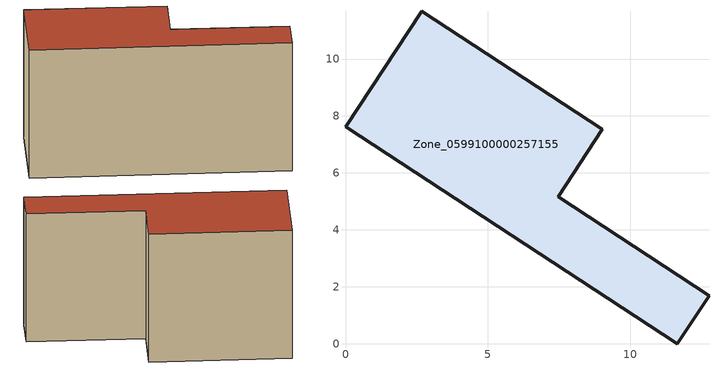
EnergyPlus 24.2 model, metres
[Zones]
Zone_0599100000257155
 floor ground (C_G): 0,7.62 2.67,11.68 9.02,7.53 7.47,5.16 12.76,1.69 11.65,0 z0
 wall outside (C_F): 11.65,0 12.76,1.69 7.47,5.16 9.02,7.53 2.67,11.68 0,7.62 11.65,0 z0:7.52
 roof outside (C_R): 2.67,11.68 0,7.62 11.65,0 12.76,1.69 7.47,5.16 9.02,7.53 z7.52
[BUILDING]
Pand.0599100000257155: North Axis=0; Terrain=City; Loads Convergence Tolerance Value=0.04; Temperature Convergence Tolerance Value=0.4; Solar Distribution=FullExterior; Maximum Number of Warmup Days=25; Minimum Number of Warmup Days=1
[Site:Location]
Rotterdam.The.Hague.AP_ZH_NLD Design_Conditions: Latitude=51.96; Longitude=4.45; Time Zone=1; Elevation=-4.5
[SITE:GROUNDTEMPERATURE:BUILDINGSURFACE]
18, 18, 18, 18, 18, 18, 18, 18, 18, 18, 18, 18
[MATERIAL] Thermal Absorptance=0.9; Solar Absorptance=0.7; Visible Absorptance=0.7
Name | Roughness | Thickness | Conductivity | Density | Specific Heat
G.TI.1946 | MediumSmooth | 0.15 | 1 | 540 | 1210
F.TI.1946 | Rough | 0.3 | 0.857143 | 1920 | 840
R.TI.1946 | MediumRough | 0.2 | 0.1 | 1500 | 1000
[CONSTRUCTION]
C_G: G.TI.1946
C_F: F.TI.1946
C_R: R.TI.1946
[ZONE]
Zone_0599100000257155: Type=1; Multiplier=1; Ceiling Height=Autocalculate; Volume=Autocalculate; Floor Area=autocalculate; Part of Total Floor Area=Yes
[ZONEINFILTRATION:DESIGNFLOWRATE]
Infil_Zone_0599100000257155: Zone or ZoneList or Space or SpaceList=Zone_0599100000257155; Schedule=AlwaysOn; Design Flow Rate Calculation Method=Flow/Area; Flow Rate per Floor Area=0.003; Constant Term Coefficient=1; Temperature Term Coefficient=0; Velocity Term Coefficient=0; Velocity Squared Term Coefficient=0
[HVACTEMPLATE:ZONE:IDEALLOADSAIRSYSTEM]
Zone_0599100000257155: Maximum Heating Supply Air Temperature=50; Minimum Cooling Supply Air Temperature=13; Maximum Heating Supply Air Humidity Ratio=0.0156; Minimum Cooling Supply Air Humidity Ratio=0.0077; Heating Limit=NoLimit; Cooling Limit=NoLimit; Dehumidification Control Type=ConstantSensibleHeatRatio; Cooling Sensible Heat Ratio=0.7; Dehumidification Setpoint=60; Humidification Control Type=None; Humidification Setpoint=30; Outdoor Air Method=None; Outdoor Air Flow Rate per Person=0.00944; Outdoor Air Flow Rate per Zone Floor Area=0; Outdoor Air Flow Rate per Zone=0; Demand Controlled Ventilation Type=None; Outdoor Air Economizer Type=NoEconomizer; Heat Recovery Type=None; Sensible Heat Recovery Effectiveness=0.7; Latent Heat Recovery Effectiveness=0.65
[ZONECONTROL:THERMOSTAT]
ThermostatControl_Zone_0599100000257155: Zone or ZoneList=Zone_0599100000257155; Control Type Schedule=DualSetpointControlType; Control 1=Thermostat_Zone_0599100000257155; Temperature Difference Between Cutout And Setpoint=0
[THERMOSTATSETPOINT:DUALSETPOINT]
Thermostat_Zone_0599100000257155: Heating Setpoint Temperature Schedule=HeatingSetpoint_Zone_0599100000257155; Cooling Setpoint Temperature Schedule=CoolingSetpoint_Zone_0599100000257155
[SCHEDULE:COMPACT]
HeatingSetpoint_Zone_0599100000257155: Through: 12/31, For: AllDays, Until: 24:00, 21
CoolingSetpoint_Zone_0599100000257155: Through: 12/31, For: AllDays, Until: 24:00, 24
DualSetpointControlType: Through: 12/31, For: AllDays, Until: 24:00, 4
AlwaysOn: Through: 12/31, For: AllDays, Until: 24:00, 1
